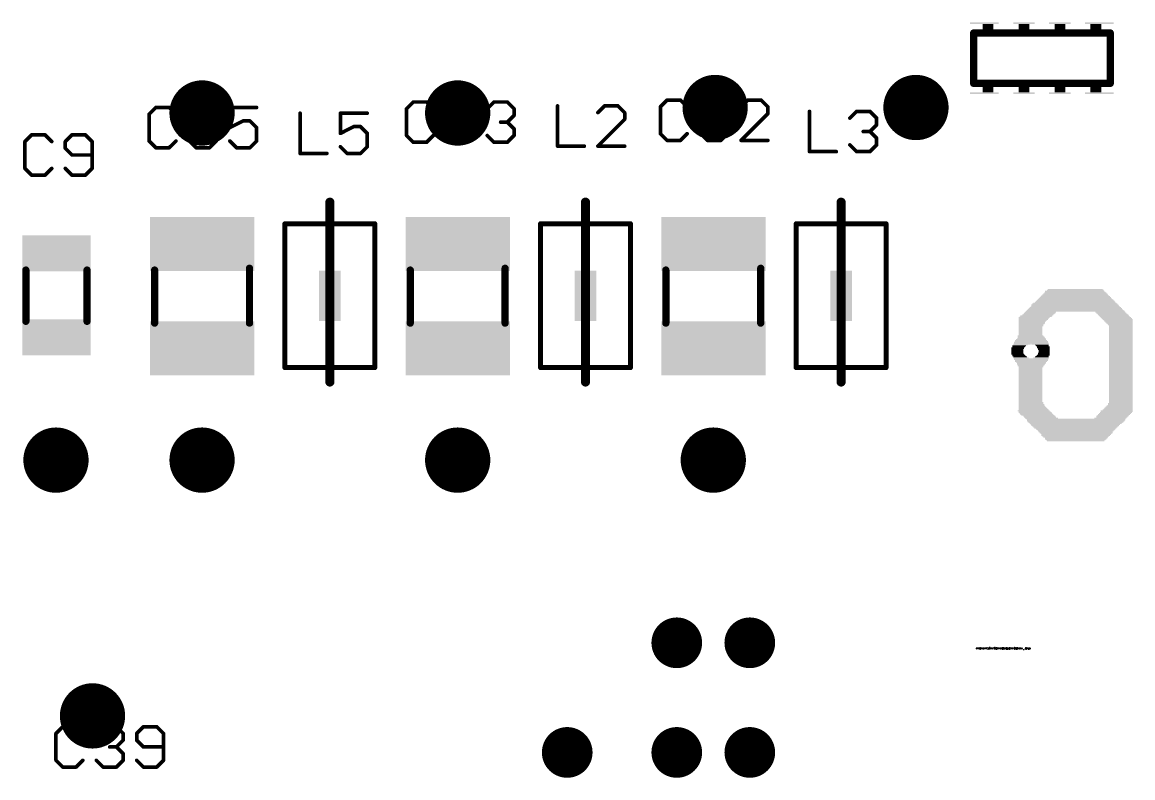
# Model space of a CAD drawing. Extents: x -2.4 to 65.5, y -2.3 to 59.9.
# Drawn here: x 15.66 to 31.11, y 8.79 to 19.3 of the extents above; entities that cross this region are included whole.
import ezdxf

# ---------------------------------------------------------------- set-up
doc = ezdxf.new("R2010")
doc.units = 0
for name, color, linetype in [('18', 94, 'CONTINUOUS'), ('21', 251, 'CONTINUOUS'), ('25', 251, 'CONTINUOUS'), ('51', 251, 'CONTINUOUS')]:
    doc.layers.add(name, color=color, linetype=linetype)

# ---------------------------------------------------------------- blocks, each defined once
blk = doc.blocks.new('RECT')
blk.add_solid([(-0.5, -0.5), (0.5, -0.5), (-0.5, 0.5), (0.5, 0.5)])
blk = doc.blocks.new('ROUNDV')
at = {"const_width": 0.5}
blk.add_lwpolyline([(0, -0.25, 1), (0, 0.25, 1), (0, -0.25)], format="xyb", dxfattribs=at)

msp = doc.modelspace()

# ---------------------------------------------------------------- linework, layer by layer
at = {"layer": '21'}
for p, q in [((28.9306, 10.5791), (28.9475, 10.6045)), ((28.954, 10.6045), (28.954, 10.5791)), ((28.954, 10.5918), (28.9582, 10.596)), ((28.9582, 10.596), (28.9667, 10.596)), ((28.9667, 10.596), (28.9709, 10.5918)), ((28.9709, 10.5918), (28.9709, 10.5791)), ((28.9816, 10.596), (28.9774, 10.5918)), ((28.9774, 10.5918), (28.9774, 10.5833)), ((28.9774, 10.5833), (28.9816, 10.5791)), ((28.9901, 10.596), (28.9816, 10.596)), ((28.9816, 10.5791), (28.9901, 10.5791)), ((28.9943, 10.5918), (28.9901, 10.596)), ((28.9901, 10.5791), (28.9943, 10.5833)), ((28.9943, 10.5833), (28.9943, 10.5918)), ((29.0008, 10.5791), (29.0008, 10.596)), ((29.0008, 10.596), (29.005, 10.596)), ((29.005, 10.596), (29.0092, 10.5918)), ((29.0092, 10.5918), (29.0135, 10.596)), ((29.0092, 10.5918), (29.0092, 10.5791)), ((29.0135, 10.596), (29.0177, 10.5918)), ((29.0177, 10.5918), (29.0177, 10.5791)), ((29.0242, 10.5918), (29.0284, 10.596)), ((29.0242, 10.5833), (29.0242, 10.5918)), ((29.0411, 10.5876), (29.0242, 10.5876)), ((29.0284, 10.5791), (29.0242, 10.5833)), ((29.0284, 10.596), (29.0369, 10.596)), ((29.0369, 10.5791), (29.0284, 10.5791)), ((29.0369, 10.596), (29.0411, 10.5918)), ((29.0411, 10.5918), (29.0411, 10.5876)), ((29.0475, 10.5791), (29.0645, 10.6045)), ((29.0709, 10.5918), (29.0794, 10.5918)), ((29.0752, 10.6003), (29.0794, 10.6045)), ((29.0752, 10.5791), (29.0752, 10.6003)), ((29.0865, 10.596), (29.095, 10.6045)), ((29.0865, 10.5791), (29.1035, 10.5791)), ((29.095, 10.6045), (29.095, 10.5791)), ((29.1269, 10.6045), (29.1099, 10.6045)), ((29.1099, 10.6045), (29.1099, 10.5918)), ((29.1099, 10.5918), (29.1184, 10.596)), ((29.1141, 10.5791), (29.1099, 10.5833)), ((29.1226, 10.5791), (29.1141, 10.5791)), ((29.1184, 10.596), (29.1226, 10.596)), ((29.1226, 10.596), (29.1269, 10.5918)), ((29.1269, 10.5833), (29.1226, 10.5791)), ((29.1269, 10.5918), (29.1269, 10.5833)), ((29.1333, 10.6045), (29.1333, 10.5791)), ((29.1333, 10.5918), (29.1375, 10.596)), ((29.1375, 10.596), (29.146, 10.596)), ((29.146, 10.596), (29.1502, 10.5918)), ((29.1502, 10.5918), (29.1502, 10.5791)), ((29.1567, 10.5791), (29.1736, 10.6045)), ((29.1843, 10.6045), (29.1801, 10.6003)), ((29.1801, 10.6003), (29.1801, 10.596)), ((29.1801, 10.596), (29.1843, 10.5918)), ((29.1843, 10.5791), (29.1801, 10.5833)), ((29.1928, 10.6045), (29.1843, 10.6045)), ((29.1843, 10.5918), (29.1928, 10.5918)), ((29.1928, 10.5791), (29.1843, 10.5791)), ((29.197, 10.6003), (29.1928, 10.6045)), ((29.1928, 10.5918), (29.197, 10.5876)), ((29.197, 10.5833), (29.1928, 10.5791)), ((29.197, 10.5876), (29.197, 10.5833)), ((29.2077, 10.596), (29.2035, 10.5918)), ((29.2035, 10.5918), (29.2035, 10.5833)), ((29.2035, 10.5833), (29.2077, 10.5791)), ((29.2204, 10.596), (29.2077, 10.596)), ((29.2077, 10.5791), (29.2204, 10.5791)), ((29.2268, 10.6045), (29.2268, 10.5791)), ((29.2268, 10.5918), (29.2311, 10.596)), ((29.2311, 10.596), (29.2396, 10.596)), ((29.2396, 10.596), (29.2438, 10.5918)), ((29.2438, 10.5918), (29.2438, 10.5791)), ((29.2502, 10.5791), (29.2502, 10.596)), ((29.2502, 10.5876), (29.2587, 10.596)), ((29.2587, 10.596), (29.2629, 10.596)), ((29.2697, 10.5918), (29.274, 10.596)), ((29.2697, 10.5833), (29.2697, 10.5918)), ((29.2867, 10.5876), (29.2697, 10.5876)), ((29.274, 10.5791), (29.2697, 10.5833)), ((29.274, 10.596), (29.2824, 10.596)), ((29.2824, 10.5791), (29.274, 10.5791)), ((29.2824, 10.596), (29.2867, 10.5918)), ((29.2867, 10.5918), (29.2867, 10.5876)), ((29.2931, 10.596), (29.2973, 10.596)), ((29.2931, 10.5791), (29.3016, 10.5791)), ((29.2973, 10.6088), (29.2973, 10.6045)), ((29.2973, 10.596), (29.2973, 10.5791)), ((29.3087, 10.6045), (29.3087, 10.5791)), ((29.3214, 10.596), (29.3087, 10.596)), ((29.3087, 10.5791), (29.3214, 10.5791)), ((29.3256, 10.5918), (29.3214, 10.596)), ((29.3214, 10.5791), (29.3256, 10.5833)), ((29.3256, 10.5833), (29.3256, 10.5918)), ((29.3321, 10.596), (29.3406, 10.596)), ((29.3363, 10.6003), (29.3363, 10.5833)), ((29.3363, 10.5833), (29.3406, 10.5791)), ((29.3477, 10.596), (29.3519, 10.596)), ((29.3477, 10.5791), (29.3561, 10.5791)), ((29.3519, 10.6088), (29.3519, 10.6045)), ((29.3519, 10.596), (29.3519, 10.5791)), ((29.3633, 10.5918), (29.3675, 10.596)), ((29.3675, 10.5876), (29.3633, 10.5918)), ((29.3633, 10.5791), (29.376, 10.5791)), ((29.3675, 10.596), (29.3802, 10.596)), ((29.376, 10.5876), (29.3675, 10.5876)), ((29.3802, 10.5833), (29.376, 10.5876)), ((29.376, 10.5791), (29.3802, 10.5833)), ((29.3909, 10.596), (29.3867, 10.5918)), ((29.3867, 10.5918), (29.3867, 10.5833)), ((29.3867, 10.5833), (29.3909, 10.5791)), ((29.4036, 10.596), (29.3909, 10.596)), ((29.3909, 10.5791), (29.4036, 10.5791)), ((29.41, 10.6045), (29.41, 10.5791)), ((29.41, 10.5918), (29.4143, 10.596)), ((29.4143, 10.596), (29.4227, 10.596)), ((29.4227, 10.596), (29.427, 10.5918)), ((29.427, 10.5918), (29.427, 10.5791)), ((29.4334, 10.5791), (29.4504, 10.6045)), ((29.461, 10.6045), (29.4568, 10.6003)), ((29.4568, 10.6003), (29.4568, 10.5833)), ((29.4568, 10.5833), (29.461, 10.5791)), ((29.4695, 10.6045), (29.461, 10.6045)), ((29.461, 10.5791), (29.4695, 10.5791)), ((29.4738, 10.6003), (29.4695, 10.6045)), ((29.4695, 10.5791), (29.4738, 10.5833)), ((29.4738, 10.5833), (29.4738, 10.6003)), ((29.4802, 10.6045), (29.4844, 10.6045)), ((29.4802, 10.5791), (29.4887, 10.5791)), ((29.4844, 10.6045), (29.4844, 10.5791)), ((29.4958, 10.596), (29.5, 10.596)), ((29.4958, 10.5791), (29.5043, 10.5791)), ((29.5, 10.6088), (29.5, 10.6045)), ((29.5, 10.596), (29.5, 10.5791)), ((29.5114, 10.5791), (29.5114, 10.596)), ((29.5114, 10.596), (29.5156, 10.596)), ((29.5156, 10.596), (29.5199, 10.5918)), ((29.5199, 10.5918), (29.5241, 10.596)), ((29.5199, 10.5918), (29.5199, 10.5791)), ((29.5241, 10.596), (29.5283, 10.5918)), ((29.5283, 10.5918), (29.5283, 10.5791)), ((29.5348, 10.5918), (29.539, 10.596)), ((29.5348, 10.5833), (29.5348, 10.5918)), ((29.5517, 10.5876), (29.5348, 10.5876)), ((29.539, 10.5791), (29.5348, 10.5833)), ((29.539, 10.596), (29.5475, 10.596)), ((29.5475, 10.5791), (29.539, 10.5791)), ((29.5475, 10.596), (29.5517, 10.5918)), ((29.5517, 10.5918), (29.5517, 10.5876)), ((29.5582, 10.596), (29.5751, 10.5791)), ((29.5582, 10.5791), (29.5751, 10.596)), ((29.5815, 10.5749), (29.5985, 10.5749)), ((29.6049, 10.5791), (29.6049, 10.5833)), ((29.6049, 10.5833), (29.6092, 10.5833)), ((29.6092, 10.5791), (29.6049, 10.5791)), ((29.6092, 10.5833), (29.6092, 10.5791)), ((29.6166, 10.6045), (29.6166, 10.5791)), ((29.6293, 10.596), (29.6166, 10.596)), ((29.6166, 10.5791), (29.6293, 10.5791)), ((29.6336, 10.5918), (29.6293, 10.596)), ((29.6293, 10.5791), (29.6336, 10.5833)), ((29.6336, 10.5833), (29.6336, 10.5918)), ((29.64, 10.5791), (29.64, 10.596)), ((29.64, 10.596), (29.6442, 10.596)), ((29.6442, 10.596), (29.6485, 10.5918)), ((29.6485, 10.5918), (29.6527, 10.596)), ((29.6485, 10.5918), (29.6485, 10.5791)), ((29.6527, 10.596), (29.657, 10.5918)), ((29.657, 10.5918), (29.657, 10.5791)), ((29.6634, 10.5706), (29.6634, 10.596)), ((29.6634, 10.596), (29.6761, 10.596)), ((29.6761, 10.5791), (29.6634, 10.5791)), ((29.6761, 10.596), (29.6803, 10.5918)), ((29.6803, 10.5833), (29.6761, 10.5791)), ((29.6803, 10.5918), (29.6803, 10.5833))]:
    msp.add_line(p, q, dxfattribs=at)
at = {"layer": '21', "const_width": 0.07}
for points in [[(19.314, 14.494), (19.314, 16.494)], [(20.564, 16.494), (20.564, 14.494)], [(22.87, 14.494), (22.87, 16.494)], [(24.12, 16.494), (24.12, 14.494)], [(26.426, 14.494), (26.426, 16.494)], [(27.676, 16.494), (27.676, 14.494)]]:
    msp.add_lwpolyline(points, dxfattribs=at)
at = {"layer": '21', "const_width": 0.035}
for points in [[(19.3315, 16.494, 1), (19.2965, 16.494)], [(20.5815, 16.494, 1), (20.5465, 16.494)], [(22.8875, 16.494, 1), (22.8525, 16.494)], [(24.1375, 16.494, 1), (24.1025, 16.494)], [(26.4435, 16.494, 1), (26.4085, 16.494)], [(27.6935, 16.494, 1), (27.6585, 16.494)], [(19.2965, 14.494, 1), (19.3315, 14.494)], [(20.5465, 14.494, 1), (20.5815, 14.494)], [(22.8525, 14.494, 1), (22.8875, 14.494)], [(24.1025, 14.494, 1), (24.1375, 14.494)], [(26.4085, 14.494, 1), (26.4435, 14.494)], [(27.6585, 14.494, 1), (27.6935, 14.494)]]:
    msp.add_lwpolyline(points, format="xyb", dxfattribs=at)
at = {"layer": '25', "const_width": 0.0508}
for points in [[(24.6296, 18.2123), (24.5364, 18.1191)], [(24.816, 18.2123), (24.6296, 18.2123)], [(24.9093, 18.1191), (24.816, 18.2123)], [(25.0977, 18.1191), (25.1909, 18.2123)], [(25.1909, 18.2123), (25.3773, 18.2123)], [(25.3773, 18.2123), (25.4706, 18.1191)], [(25.7522, 18.2123), (25.659, 18.1191)], [(25.9387, 18.2123), (25.7522, 18.2123)], [(26.0319, 18.1191), (25.9387, 18.2123)], [(17.5176, 18.1107), (17.4244, 18.0175)], [(17.704, 18.1107), (17.5176, 18.1107)], [(17.7973, 18.0175), (17.704, 18.1107)], [(17.9857, 18.0175), (18.0789, 18.1107)], [(18.0789, 18.1107), (18.2653, 18.1107)], [(18.2653, 18.1107), (18.3586, 18.0175)], [(18.9199, 18.1107), (18.547, 18.1107)], [(18.547, 18.1107), (18.547, 17.831)], [(21.099, 18.1869), (21.0058, 18.0937)], [(21.0058, 18.0937), (21.0058, 17.7208)], [(21.2854, 18.1869), (21.099, 18.1869)], [(21.3787, 18.0937), (21.2854, 18.1869)], [(21.5671, 18.0937), (21.6603, 18.1869)], [(21.6603, 18.1869), (21.8467, 18.1869)], [(21.8467, 18.1869), (21.94, 18.0937)], [(21.94, 18.0937), (21.94, 18.0005)], [(22.1284, 18.0937), (22.2216, 18.1869)], [(22.2216, 18.1869), (22.4081, 18.1869)], [(22.4081, 18.1869), (22.5013, 18.0937)], [(22.5013, 18.0937), (22.5013, 18.0005)], [(23.106, 18.1326), (23.106, 17.5733)], [(23.7605, 18.1326), (23.6673, 18.0394)], [(23.9469, 18.1326), (23.7605, 18.1326)], [(24.0402, 18.0394), (23.9469, 18.1326)], [(24.5364, 18.1191), (24.5364, 17.7462)], [(25.4706, 18.1191), (25.4706, 18.0259)], [(26.0319, 18.0259), (26.0319, 18.1191)], [(26.6112, 18.0564), (26.6112, 17.4971)], [(27.1725, 17.9632), (27.2657, 18.0564)], [(27.2657, 18.0564), (27.4521, 18.0564)], [(27.4521, 18.0564), (27.5454, 17.9632)], [(17.4244, 18.0175), (17.4244, 17.6446)], [(18.3586, 17.9243), (18.2653, 17.831)], [(18.3586, 18.0175), (18.3586, 17.9243)], [(18.547, 17.831), (18.7334, 17.9243)], [(18.7334, 17.9243), (18.8267, 17.9243)], [(18.8267, 17.9243), (18.9199, 17.831)], [(19.5246, 18.031), (19.5246, 17.4717)], [(20.4588, 18.031), (20.0859, 18.031)], [(20.0859, 18.031), (20.0859, 17.7513)], [(21.8467, 17.9072), (21.7535, 17.9072)], [(21.94, 18.0005), (21.8467, 17.9072)], [(21.8467, 17.9072), (21.94, 17.814)], [(22.4081, 17.9072), (22.3148, 17.9072)], [(22.5013, 18.0005), (22.4081, 17.9072)], [(22.4081, 17.9072), (22.5013, 17.814)], [(23.6673, 17.5733), (24.0402, 17.9461)], [(24.0402, 17.9461), (24.0402, 18.0394)], [(25.3773, 17.9326), (25.2841, 17.9326)], [(25.4706, 18.0259), (25.3773, 17.9326)], [(25.3773, 17.9326), (25.4706, 17.8394)], [(25.659, 17.653), (26.0319, 18.0259)], [(27.5454, 17.9632), (27.5454, 17.8699)], [(18.2653, 17.831), (18.1721, 17.831)], [(18.2653, 17.831), (18.3586, 17.7378)], [(18.9199, 17.831), (18.9199, 17.6446)], [(20.0859, 17.7513), (20.2723, 17.8446)], [(20.2723, 17.8446), (20.3655, 17.8446)], [(20.3655, 17.8446), (20.4588, 17.7513)], [(20.4588, 17.7513), (20.4588, 17.5649)], [(21.94, 17.814), (21.94, 17.7208)], [(22.5013, 17.814), (22.5013, 17.7208)], [(24.5364, 17.7462), (24.6296, 17.653)], [(24.816, 17.653), (24.9093, 17.7462)], [(25.1909, 17.653), (25.0977, 17.7462)], [(25.4706, 17.7462), (25.3773, 17.653)], [(25.4706, 17.8394), (25.4706, 17.7462)], [(27.4521, 17.7767), (27.3589, 17.7767)], [(27.5454, 17.8699), (27.4521, 17.7767)], [(27.4521, 17.7767), (27.5454, 17.6835)], [(15.7904, 17.7297), (15.6972, 17.6365)], [(15.6972, 17.6365), (15.6972, 17.2636)], [(15.9768, 17.7297), (15.7904, 17.7297)], [(16.0701, 17.6365), (15.9768, 17.7297)], [(16.3517, 17.7297), (16.2585, 17.6365)], [(16.2585, 17.6365), (16.2585, 17.5433)], [(16.5381, 17.7297), (16.3517, 17.7297)], [(16.6314, 17.6365), (16.5381, 17.7297)], [(16.6314, 17.2636), (16.6314, 17.6365)], [(17.4244, 17.6446), (17.5176, 17.5514)], [(17.704, 17.5514), (17.7973, 17.6446)], [(18.0789, 17.5514), (17.9857, 17.6446)], [(18.3586, 17.6446), (18.2653, 17.5514)], [(18.3586, 17.7378), (18.3586, 17.6446)], [(18.6402, 17.5514), (18.547, 17.6446)], [(18.9199, 17.6446), (18.8267, 17.5514)], [(21.0058, 17.7208), (21.099, 17.6276)], [(21.099, 17.6276), (21.2854, 17.6276)], [(21.2854, 17.6276), (21.3787, 17.7208)], [(21.6603, 17.6276), (21.5671, 17.7208)], [(21.8467, 17.6276), (21.6603, 17.6276)], [(21.94, 17.7208), (21.8467, 17.6276)], [(22.2216, 17.6276), (22.1284, 17.7208)], [(22.4081, 17.6276), (22.2216, 17.6276)], [(22.5013, 17.7208), (22.4081, 17.6276)], [(24.6296, 17.653), (24.816, 17.653)], [(25.3773, 17.653), (25.1909, 17.653)], [(26.0319, 17.653), (25.659, 17.653)], [(27.2657, 17.4971), (27.1725, 17.5903)], [(27.5454, 17.5903), (27.4521, 17.4971)], [(27.5454, 17.6835), (27.5454, 17.5903)], [(16.2585, 17.5433), (16.3517, 17.45)], [(16.3517, 17.45), (16.6314, 17.45)], [(17.5176, 17.5514), (17.704, 17.5514)], [(18.2653, 17.5514), (18.0789, 17.5514)], [(18.8267, 17.5514), (18.6402, 17.5514)], [(19.5246, 17.4717), (19.8974, 17.4717)], [(20.1791, 17.4717), (20.0859, 17.5649)], [(20.3655, 17.4717), (20.1791, 17.4717)], [(20.4588, 17.5649), (20.3655, 17.4717)], [(23.106, 17.5733), (23.4789, 17.5733)], [(24.0402, 17.5733), (23.6673, 17.5733)], [(26.6112, 17.4971), (26.984, 17.4971)], [(27.4521, 17.4971), (27.2657, 17.4971)], [(15.6972, 17.2636), (15.7904, 17.1704)], [(15.7904, 17.1704), (15.9768, 17.1704)], [(15.9768, 17.1704), (16.0701, 17.2636)], [(16.2585, 17.2636), (16.3517, 17.1704)], [(16.3517, 17.1704), (16.5381, 17.1704)], [(16.5381, 17.1704), (16.6314, 17.2636)], [(16.2222, 9.5001), (16.129, 9.4069)], [(16.129, 9.4069), (16.129, 9.034)], [(16.4086, 9.5001), (16.2222, 9.5001)], [(16.5019, 9.4069), (16.4086, 9.5001)], [(16.6903, 9.4069), (16.7835, 9.5001)], [(16.7835, 9.5001), (16.9699, 9.5001)], [(16.9699, 9.5001), (17.0632, 9.4069)], [(17.0632, 9.4069), (17.0632, 9.3137)], [(17.3448, 9.5001), (17.2516, 9.4069)], [(17.2516, 9.4069), (17.2516, 9.3137)], [(17.5313, 9.5001), (17.3448, 9.5001)], [(17.6245, 9.4069), (17.5313, 9.5001)], [(17.6245, 9.034), (17.6245, 9.4069)], [(17.0632, 9.3137), (16.9699, 9.2204)], [(17.2516, 9.3137), (17.3448, 9.2204)], [(16.9699, 9.2204), (16.8767, 9.2204)], [(16.9699, 9.2204), (17.0632, 9.1272)], [(17.0632, 9.1272), (17.0632, 9.034)], [(17.3448, 9.2204), (17.6245, 9.2204)], [(16.129, 9.034), (16.2222, 8.9408)], [(16.2222, 8.9408), (16.4086, 8.9408)], [(16.4086, 8.9408), (16.5019, 9.034)], [(16.7835, 8.9408), (16.6903, 9.034)], [(16.9699, 8.9408), (16.7835, 8.9408)], [(17.0632, 9.034), (16.9699, 8.9408)], [(17.2516, 9.034), (17.3448, 8.9408)], [(17.3448, 8.9408), (17.5313, 8.9408)], [(17.5313, 8.9408), (17.6245, 9.034)]]:
    msp.add_lwpolyline(points, dxfattribs=at)
at = {"layer": '25', "const_width": 0.0254}
for points in [[(24.6296, 18.225, 1), (24.6296, 18.1996)], [(24.6386, 18.2033, 1), (24.6206, 18.2213)], [(24.825, 18.2213, 1), (24.8071, 18.2033)], [(24.816, 18.1996, 1), (24.816, 18.225)], [(25.1909, 18.225, 1), (25.1909, 18.1996)], [(25.1999, 18.2033, 1), (25.1819, 18.2213)], [(25.3863, 18.2213, 1), (25.3684, 18.2033)], [(25.3773, 18.1996, 1), (25.3773, 18.225)], [(25.7522, 18.225, 1), (25.7522, 18.1996)], [(25.7612, 18.2033, 1), (25.7433, 18.2213)], [(25.9476, 18.2213, 1), (25.9297, 18.2033)], [(25.9387, 18.1996, 1), (25.9387, 18.225)], [(17.5176, 18.1234, 1), (17.5176, 18.098)], [(17.5266, 18.1017, 1), (17.5086, 18.1197)], [(17.713, 18.1197, 1), (17.6951, 18.1017)], [(17.704, 18.098, 1), (17.704, 18.1234)], [(18.0789, 18.1234, 1), (18.0789, 18.098)], [(18.0879, 18.1017, 1), (18.0699, 18.1197)], [(18.2743, 18.1197, 1), (18.2564, 18.1017)], [(18.2653, 18.098, 1), (18.2653, 18.1234)], [(18.547, 18.1234, 1), (18.547, 18.098)], [(18.5597, 18.1107, 1), (18.5343, 18.1107)], [(18.9199, 18.098, 1), (18.9199, 18.1234)], [(21.0185, 18.0937, 1), (20.9931, 18.0937)], [(20.9968, 18.1026, 1), (21.0148, 18.0847)], [(21.099, 18.1996, 1), (21.099, 18.1742)], [(21.108, 18.1779, 1), (21.09, 18.1959)], [(21.2944, 18.1959, 1), (21.2765, 18.1779)], [(21.2854, 18.1742, 1), (21.2854, 18.1996)], [(21.3697, 18.0847, 1), (21.3876, 18.1026)], [(21.5581, 18.1026, 1), (21.5761, 18.0847)], [(21.6603, 18.1996, 1), (21.6603, 18.1742)], [(21.6693, 18.1779, 1), (21.6513, 18.1959)], [(21.8557, 18.1959, 1), (21.8378, 18.1779)], [(21.8467, 18.1742, 1), (21.8467, 18.1996)], [(21.9527, 18.0937, 1), (21.9273, 18.0937)], [(21.931, 18.0847, 1), (21.9489, 18.1026)], [(22.1194, 18.1026, 1), (22.1374, 18.0847)], [(22.2216, 18.1996, 1), (22.2216, 18.1742)], [(22.2306, 18.1779, 1), (22.2127, 18.1959)], [(22.417, 18.1959, 1), (22.3991, 18.1779)], [(22.4081, 18.1742, 1), (22.4081, 18.1996)], [(22.514, 18.0937, 1), (22.4886, 18.0937)], [(22.4923, 18.0847, 1), (22.5102, 18.1026)], [(23.1187, 18.1326, 1), (23.0933, 18.1326)], [(23.7605, 18.1453, 1), (23.7605, 18.1199)], [(23.7695, 18.1236, 1), (23.7515, 18.1416)], [(23.9559, 18.1416, 1), (23.938, 18.1236)], [(23.9469, 18.1199, 1), (23.9469, 18.1453)], [(24.5491, 18.1191, 1), (24.5237, 18.1191)], [(24.5274, 18.128, 1), (24.5454, 18.1101)], [(24.9003, 18.1101, 1), (24.9182, 18.128)], [(25.0887, 18.128, 1), (25.1067, 18.1101)], [(25.4833, 18.1191, 1), (25.4579, 18.1191)], [(25.4616, 18.1101, 1), (25.4795, 18.128)], [(25.65, 18.128, 1), (25.668, 18.1101)], [(26.0446, 18.1191, 1), (26.0192, 18.1191)], [(26.0229, 18.1101, 1), (26.0408, 18.128)], [(26.6239, 18.0564, 1), (26.5985, 18.0564)], [(27.2657, 18.0691, 1), (27.2657, 18.0437)], [(27.2747, 18.0474, 1), (27.2567, 18.0654)], [(27.4611, 18.0654, 1), (27.4432, 18.0474)], [(27.4521, 18.0437, 1), (27.4521, 18.0691)], [(17.4371, 18.0175, 1), (17.4117, 18.0175)], [(17.4154, 18.0264, 1), (17.4334, 18.0085)], [(17.7883, 18.0085, 1), (17.8062, 18.0264)], [(17.9767, 18.0264, 1), (17.9947, 18.0085)], [(18.3713, 18.0175, 1), (18.3459, 18.0175)], [(18.3459, 17.9243, 1), (18.3713, 17.9243)], [(18.3496, 18.0085, 1), (18.3675, 18.0264)], [(18.3675, 17.9153, 1), (18.3496, 17.9332)], [(18.7334, 17.9369, 1), (18.7334, 17.9116)], [(18.7391, 17.9129, 1), (18.7278, 17.9356)], [(18.8356, 17.9332, 1), (18.8177, 17.9153)], [(18.8267, 17.9116, 1), (18.8267, 17.9369)], [(19.5373, 18.031, 1), (19.5119, 18.031)], [(20.0859, 18.0437, 1), (20.0859, 18.0183)], [(20.0986, 18.031, 1), (20.0732, 18.031)], [(20.4588, 18.0183, 1), (20.4588, 18.0437)], [(21.7535, 17.9199, 1), (21.7535, 17.8945)], [(21.8557, 17.9162, 1), (21.8378, 17.8983)], [(21.8378, 17.9162, 1), (21.8557, 17.8983)], [(21.8467, 17.8945, 1), (21.8467, 17.9199)], [(21.9273, 18.0005, 1), (21.9527, 18.0005)], [(21.9489, 17.9915, 1), (21.931, 18.0094)], [(22.3148, 17.9199, 1), (22.3148, 17.8945)], [(22.417, 17.9162, 1), (22.3991, 17.8983)], [(22.3991, 17.9162, 1), (22.417, 17.8983)], [(22.4081, 17.8945, 1), (22.4081, 17.9199)], [(22.4886, 18.0005, 1), (22.514, 18.0005)], [(22.5102, 17.9915, 1), (22.4923, 18.0094)], [(23.6583, 18.0483, 1), (23.6763, 18.0304)], [(24.0529, 18.0394, 1), (24.0275, 18.0394)], [(24.0275, 17.9461, 1), (24.0529, 17.9461)], [(24.0312, 18.0304, 1), (24.0491, 18.0483)], [(24.0491, 17.9372, 1), (24.0312, 17.9551)], [(25.2841, 17.9453, 1), (25.2841, 17.9199)], [(25.3863, 17.9416, 1), (25.3684, 17.9237)], [(25.3684, 17.9416, 1), (25.3863, 17.9237)], [(25.3773, 17.9199, 1), (25.3773, 17.9453)], [(25.4579, 18.0259, 1), (25.4833, 18.0259)], [(25.4795, 18.0169, 1), (25.4616, 18.0348)], [(26.0192, 18.0259, 1), (26.0446, 18.0259)], [(26.0408, 18.0169, 1), (26.0229, 18.0348)], [(27.1635, 17.9721, 1), (27.1815, 17.9542)], [(27.5581, 17.9632, 1), (27.5327, 17.9632)], [(27.5364, 17.9542, 1), (27.5543, 17.9721)], [(18.1721, 17.8437, 1), (18.1721, 17.8183)], [(18.2743, 17.84, 1), (18.2564, 17.8221)], [(18.2564, 17.84, 1), (18.2743, 17.8221)], [(18.2653, 17.8183, 1), (18.2653, 17.8437)], [(18.5413, 17.8424, 1), (18.5527, 17.8197)], [(18.5343, 17.831, 1), (18.5597, 17.831)], [(18.9326, 17.831, 1), (18.9072, 17.831)], [(18.9109, 17.8221, 1), (18.9288, 17.84)], [(20.0802, 17.7627, 1), (20.0916, 17.74)], [(20.2723, 17.8573, 1), (20.2723, 17.8319)], [(20.278, 17.8332, 1), (20.2667, 17.8559)], [(20.3745, 17.8535, 1), (20.3566, 17.8356)], [(20.3655, 17.8319, 1), (20.3655, 17.8573)], [(20.4715, 17.7513, 1), (20.4461, 17.7513)], [(20.4498, 17.7424, 1), (20.4677, 17.7603)], [(21.9527, 17.814, 1), (21.9273, 17.814)], [(21.931, 17.805, 1), (21.9489, 17.823)], [(22.514, 17.814, 1), (22.4886, 17.814)], [(22.4923, 17.805, 1), (22.5102, 17.823)], [(24.5454, 17.7552, 1), (24.5274, 17.7372)], [(24.9182, 17.7372, 1), (24.9003, 17.7552)], [(25.1067, 17.7552, 1), (25.0887, 17.7372)], [(25.4833, 17.8394, 1), (25.4579, 17.8394)], [(25.4616, 17.8304, 1), (25.4795, 17.8484)], [(25.4795, 17.7372, 1), (25.4616, 17.7552)], [(27.3589, 17.7894, 1), (27.3589, 17.764)], [(27.4611, 17.7857, 1), (27.4432, 17.7678)], [(27.4432, 17.7857, 1), (27.4611, 17.7678)], [(27.4521, 17.764, 1), (27.4521, 17.7894)], [(27.5327, 17.8699, 1), (27.5581, 17.8699)], [(27.5543, 17.861, 1), (27.5364, 17.8789)], [(15.7099, 17.6365, 1), (15.6845, 17.6365)], [(15.6882, 17.6454, 1), (15.7062, 17.6275)], [(15.7904, 17.7424, 1), (15.7904, 17.717)], [(15.7994, 17.7207, 1), (15.7814, 17.7387)], [(15.9858, 17.7387, 1), (15.9679, 17.7207)], [(15.9768, 17.717, 1), (15.9768, 17.7424)], [(16.0611, 17.6275, 1), (16.079, 17.6454)], [(16.2712, 17.6365, 1), (16.2458, 17.6365)], [(16.2495, 17.6454, 1), (16.2675, 17.6275)], [(16.3517, 17.7424, 1), (16.3517, 17.717)], [(16.3607, 17.7207, 1), (16.3427, 17.7387)], [(16.5471, 17.7387, 1), (16.5292, 17.7207)], [(16.5381, 17.717, 1), (16.5381, 17.7424)], [(16.6441, 17.6365, 1), (16.6187, 17.6365)], [(16.6224, 17.6275, 1), (16.6403, 17.6454)], [(17.4334, 17.6536, 1), (17.4154, 17.6356)], [(17.4117, 17.6446, 1), (17.4371, 17.6446)], [(17.8062, 17.6356, 1), (17.7883, 17.6536)], [(17.9947, 17.6536, 1), (17.9767, 17.6356)], [(18.3713, 17.7378, 1), (18.3459, 17.7378)], [(18.3459, 17.6446, 1), (18.3713, 17.6446)], [(18.3496, 17.7288, 1), (18.3675, 17.7468)], [(18.3675, 17.6356, 1), (18.3496, 17.6536)], [(18.556, 17.6536, 1), (18.538, 17.6356)], [(18.9072, 17.6446, 1), (18.9326, 17.6446)], [(18.9288, 17.6356, 1), (18.9109, 17.6536)], [(20.0732, 17.7513, 1), (20.0986, 17.7513)], [(21.0148, 17.7298, 1), (20.9968, 17.7118)], [(20.9931, 17.7208, 1), (21.0185, 17.7208)], [(21.099, 17.6403, 1), (21.099, 17.6149)], [(21.09, 17.6186, 1), (21.108, 17.6366)], [(21.2765, 17.6366, 1), (21.2944, 17.6186)], [(21.2854, 17.6149, 1), (21.2854, 17.6403)], [(21.3876, 17.7118, 1), (21.3697, 17.7298)], [(21.5761, 17.7298, 1), (21.5581, 17.7118)], [(21.6603, 17.6403, 1), (21.6603, 17.6149)], [(21.6513, 17.6186, 1), (21.6693, 17.6366)], [(21.8378, 17.6366, 1), (21.8557, 17.6186)], [(21.8467, 17.6149, 1), (21.8467, 17.6403)], [(21.9273, 17.7208, 1), (21.9527, 17.7208)], [(21.9489, 17.7118, 1), (21.931, 17.7298)], [(22.1374, 17.7298, 1), (22.1194, 17.7118)], [(22.2216, 17.6403, 1), (22.2216, 17.6149)], [(22.2127, 17.6186, 1), (22.2306, 17.6366)], [(22.3991, 17.6366, 1), (22.417, 17.6186)], [(22.4081, 17.6149, 1), (22.4081, 17.6403)], [(22.4886, 17.7208, 1), (22.514, 17.7208)], [(22.5102, 17.7118, 1), (22.4923, 17.7298)], [(24.5237, 17.7462, 1), (24.5491, 17.7462)], [(24.6296, 17.6657, 1), (24.6296, 17.6403)], [(24.6206, 17.644, 1), (24.6386, 17.662)], [(24.8071, 17.662, 1), (24.825, 17.644)], [(24.816, 17.6403, 1), (24.816, 17.6657)], [(25.1909, 17.6657, 1), (25.1909, 17.6403)], [(25.1819, 17.644, 1), (25.1999, 17.662)], [(25.3684, 17.662, 1), (25.3863, 17.644)], [(25.3773, 17.6403, 1), (25.3773, 17.6657)], [(25.4579, 17.7462, 1), (25.4833, 17.7462)], [(25.659, 17.6657, 1), (25.659, 17.6403)], [(25.65, 17.662, 1), (25.668, 17.644)], [(26.0319, 17.6403, 1), (26.0319, 17.6657)], [(27.1815, 17.5993, 1), (27.1635, 17.5813)], [(27.5581, 17.6835, 1), (27.5327, 17.6835)], [(27.5364, 17.6745, 1), (27.5543, 17.6925)], [(27.5543, 17.5813, 1), (27.5364, 17.5993)], [(16.2675, 17.5522, 1), (16.2495, 17.5343)], [(16.2458, 17.5433, 1), (16.2712, 17.5433)], [(16.3517, 17.4627, 1), (16.3517, 17.4373)], [(16.3427, 17.4411, 1), (16.3607, 17.459)], [(16.6314, 17.4373, 1), (16.6314, 17.4627)], [(17.5176, 17.5641, 1), (17.5176, 17.5387)], [(17.5086, 17.5424, 1), (17.5266, 17.5604)], [(17.6951, 17.5604, 1), (17.713, 17.5424)], [(17.704, 17.5387, 1), (17.704, 17.5641)], [(18.0789, 17.5641, 1), (18.0789, 17.5387)], [(18.0699, 17.5424, 1), (18.0879, 17.5604)], [(18.2564, 17.5604, 1), (18.2743, 17.5424)], [(18.2653, 17.5387, 1), (18.2653, 17.5641)], [(18.6402, 17.5641, 1), (18.6402, 17.5387)], [(18.6313, 17.5424, 1), (18.6492, 17.5604)], [(18.8177, 17.5604, 1), (18.8356, 17.5424)], [(18.8267, 17.5387, 1), (18.8267, 17.5641)], [(19.5246, 17.4844, 1), (19.5246, 17.459)], [(19.5119, 17.4717, 1), (19.5373, 17.4717)], [(19.8974, 17.459, 1), (19.8974, 17.4844)], [(20.0949, 17.5739, 1), (20.0769, 17.5559)], [(20.1791, 17.4844, 1), (20.1791, 17.459)], [(20.1701, 17.4627, 1), (20.1881, 17.4807)], [(20.3566, 17.4807, 1), (20.3745, 17.4627)], [(20.3655, 17.459, 1), (20.3655, 17.4844)], [(20.4461, 17.5649, 1), (20.4715, 17.5649)], [(20.4677, 17.5559, 1), (20.4498, 17.5739)], [(23.106, 17.586, 1), (23.106, 17.5606)], [(23.0933, 17.5733, 1), (23.1187, 17.5733)], [(23.4789, 17.5606, 1), (23.4789, 17.586)], [(23.6673, 17.586, 1), (23.6673, 17.5606)], [(23.6583, 17.5823, 1), (23.6763, 17.5643)], [(24.0402, 17.5606, 1), (24.0402, 17.586)], [(26.6112, 17.5098, 1), (26.6112, 17.4844)], [(26.5985, 17.4971, 1), (26.6239, 17.4971)], [(26.984, 17.4844, 1), (26.984, 17.5098)], [(27.2657, 17.5098, 1), (27.2657, 17.4844)], [(27.2567, 17.4881, 1), (27.2747, 17.5061)], [(27.4432, 17.5061, 1), (27.4611, 17.4881)], [(27.4521, 17.4844, 1), (27.4521, 17.5098)], [(27.5327, 17.5903, 1), (27.5581, 17.5903)], [(15.7062, 17.2726, 1), (15.6882, 17.2546)], [(15.6845, 17.2636, 1), (15.7099, 17.2636)], [(15.7904, 17.1831, 1), (15.7904, 17.1577)], [(15.7814, 17.1614, 1), (15.7994, 17.1794)], [(15.9679, 17.1794, 1), (15.9858, 17.1614)], [(15.9768, 17.1577, 1), (15.9768, 17.1831)], [(16.079, 17.2546, 1), (16.0611, 17.2726)], [(16.2675, 17.2726, 1), (16.2495, 17.2546)], [(16.3517, 17.1831, 1), (16.3517, 17.1577)], [(16.3427, 17.1614, 1), (16.3607, 17.1794)], [(16.5292, 17.1794, 1), (16.5471, 17.1614)], [(16.5381, 17.1577, 1), (16.5381, 17.1831)], [(16.6187, 17.2636, 1), (16.6441, 17.2636)], [(16.6403, 17.2546, 1), (16.6224, 17.2726)], [(16.1417, 9.4069, 1), (16.1163, 9.4069)], [(16.12, 9.4158, 1), (16.138, 9.3979)], [(16.2222, 9.5128, 1), (16.2222, 9.4874)], [(16.2312, 9.4911, 1), (16.2132, 9.5091)], [(16.4176, 9.5091, 1), (16.3997, 9.4911)], [(16.4086, 9.4874, 1), (16.4086, 9.5128)], [(16.4929, 9.3979, 1), (16.5108, 9.4158)], [(16.6813, 9.4158, 1), (16.6993, 9.3979)], [(16.7835, 9.5128, 1), (16.7835, 9.4874)], [(16.7925, 9.4911, 1), (16.7745, 9.5091)], [(16.9789, 9.5091, 1), (16.961, 9.4911)], [(16.9699, 9.4874, 1), (16.9699, 9.5128)], [(17.0759, 9.4069, 1), (17.0505, 9.4069)], [(17.0542, 9.3979, 1), (17.0721, 9.4158)], [(17.2643, 9.4069, 1), (17.2389, 9.4069)], [(17.2426, 9.4158, 1), (17.2606, 9.3979)], [(17.3448, 9.5128, 1), (17.3448, 9.4874)], [(17.3538, 9.4911, 1), (17.3359, 9.5091)], [(17.5402, 9.5091, 1), (17.5223, 9.4911)], [(17.5313, 9.4874, 1), (17.5313, 9.5128)], [(17.6372, 9.4069, 1), (17.6118, 9.4069)], [(17.6155, 9.3979, 1), (17.6334, 9.4158)], [(17.0505, 9.3137, 1), (17.0759, 9.3137)], [(17.0721, 9.3047, 1), (17.0542, 9.3226)], [(17.2606, 9.3226, 1), (17.2426, 9.3047)], [(17.2389, 9.3137, 1), (17.2643, 9.3137)], [(16.8767, 9.2331, 1), (16.8767, 9.2077)], [(16.9789, 9.2294, 1), (16.961, 9.2115)], [(16.961, 9.2294, 1), (16.9789, 9.2115)], [(16.9699, 9.2077, 1), (16.9699, 9.2331)], [(17.0759, 9.1272, 1), (17.0505, 9.1272)], [(17.0542, 9.1182, 1), (17.0721, 9.1362)], [(17.3448, 9.2331, 1), (17.3448, 9.2077)], [(17.3359, 9.2115, 1), (17.3538, 9.2294)], [(17.6245, 9.2077, 1), (17.6245, 9.2331)], [(16.138, 9.043, 1), (16.12, 9.025)], [(16.1163, 9.034, 1), (16.1417, 9.034)], [(16.2222, 8.9535, 1), (16.2222, 8.9281)], [(16.2132, 8.9318, 1), (16.2312, 8.9498)], [(16.3997, 8.9498, 1), (16.4176, 8.9318)], [(16.4086, 8.9281, 1), (16.4086, 8.9535)], [(16.5108, 9.025, 1), (16.4929, 9.043)], [(16.6993, 9.043, 1), (16.6813, 9.025)], [(16.7835, 8.9535, 1), (16.7835, 8.9281)], [(16.7745, 8.9318, 1), (16.7925, 8.9498)], [(16.961, 8.9498, 1), (16.9789, 8.9318)], [(16.9699, 8.9281, 1), (16.9699, 8.9535)], [(17.0505, 9.034, 1), (17.0759, 9.034)], [(17.0721, 9.025, 1), (17.0542, 9.043)], [(17.2606, 9.043, 1), (17.2426, 9.025)], [(17.3448, 8.9535, 1), (17.3448, 8.9281)], [(17.3359, 8.9318, 1), (17.3538, 8.9498)], [(17.5223, 8.9498, 1), (17.5402, 8.9318)], [(17.5313, 8.9281, 1), (17.5313, 8.9535)], [(17.6118, 9.034, 1), (17.6372, 9.034)], [(17.6334, 9.025, 1), (17.6155, 9.043)]]:
    msp.add_lwpolyline(points, format="xyb", dxfattribs=at)
at = {"layer": '51'}
for points, const_width in [([(28.895, 18.446), (28.895, 19.146)], 0.1016), ([(28.895, 19.146), (30.795, 19.146)], 0.1016), ([(30.795, 19.146), (30.795, 18.446)], 0.1016), ([(30.795, 18.446), (28.895, 18.446)], 0.1016), ([(19.939, 16.794), (19.939, 14.294)], 0.127), ([(23.495, 16.794), (23.495, 14.294)], 0.127), ([(27.051, 16.794), (27.051, 14.294)], 0.127), ([(19.314, 16.494), (20.564, 16.494)], 0.07), ([(22.87, 16.494), (24.12, 16.494)], 0.07), ([(26.426, 16.494), (27.676, 16.494)], 0.07), ([(18.821, 15.875), (18.821, 15.113)], 0.1016), ([(22.377, 15.875), (22.377, 15.113)], 0.1016), ([(25.933, 15.875), (25.933, 15.113)], 0.1016), ([(15.71, 15.85), (15.71, 15.138)], 0.1016), ([(16.561, 15.85), (16.561, 15.138)], 0.1016), ([(17.501, 15.85), (17.501, 15.113)], 0.1016), ([(21.057, 15.85), (21.057, 15.113)], 0.1016), ([(24.613, 15.85), (24.613, 15.113)], 0.1016), ([(20.564, 14.494), (19.314, 14.494)], 0.07), ([(24.12, 14.494), (22.87, 14.494)], 0.07), ([(27.676, 14.494), (26.426, 14.494)], 0.07)]:
    msp.add_lwpolyline(points, dxfattribs=dict(at, const_width=const_width))
for points, const_width in [([(28.9204, 19.146, 1), (28.8696, 19.146)], 0.0508), ([(28.895, 19.1714, 1), (28.895, 19.1206)], 0.0508), ([(30.8204, 19.146, 1), (30.7696, 19.146)], 0.0508), ([(30.795, 19.1206, 1), (30.795, 19.1714)], 0.0508), ([(28.895, 18.4714, 1), (28.895, 18.4206)], 0.0508), ([(28.8696, 18.446, 1), (28.9204, 18.446)], 0.0508), ([(30.7696, 18.446, 1), (30.8204, 18.446)], 0.0508), ([(30.795, 18.4206, 1), (30.795, 18.4714)], 0.0508), ([(19.9707, 16.794, 1), (19.9073, 16.794)], 0.0635), ([(23.5267, 16.794, 1), (23.4633, 16.794)], 0.0635), ([(27.0828, 16.794, 1), (27.0193, 16.794)], 0.0635), ([(19.314, 16.5115, 1), (19.314, 16.4765)], 0.035), ([(20.564, 16.4765, 1), (20.564, 16.5115)], 0.035), ([(22.87, 16.5115, 1), (22.87, 16.4765)], 0.035), ([(24.12, 16.4765, 1), (24.12, 16.5115)], 0.035), ([(26.426, 16.5115, 1), (26.426, 16.4765)], 0.035), ([(27.676, 16.4765, 1), (27.676, 16.5115)], 0.035), ([(18.8464, 15.875, 1), (18.7956, 15.875)], 0.0508), ([(22.4024, 15.875, 1), (22.3516, 15.875)], 0.0508), ([(25.9584, 15.875, 1), (25.9076, 15.875)], 0.0508), ([(15.7354, 15.85, 1), (15.6846, 15.85)], 0.0508), ([(16.5864, 15.85, 1), (16.5356, 15.85)], 0.0508), ([(17.5264, 15.85, 1), (17.4756, 15.85)], 0.0508), ([(21.0824, 15.85, 1), (21.0316, 15.85)], 0.0508), ([(24.6384, 15.85, 1), (24.5876, 15.85)], 0.0508), ([(15.6846, 15.138, 1), (15.7354, 15.138)], 0.0508), ([(16.5356, 15.138, 1), (16.5864, 15.138)], 0.0508), ([(17.4756, 15.113, 1), (17.5264, 15.113)], 0.0508), ([(18.7956, 15.113, 1), (18.8464, 15.113)], 0.0508), ([(21.0316, 15.113, 1), (21.0824, 15.113)], 0.0508), ([(22.3516, 15.113, 1), (22.4024, 15.113)], 0.0508), ([(24.5876, 15.113, 1), (24.6384, 15.113)], 0.0508), ([(25.9076, 15.113, 1), (25.9584, 15.113)], 0.0508), ([(19.314, 14.5115, 1), (19.314, 14.4765)], 0.035), ([(20.564, 14.4765, 1), (20.564, 14.5115)], 0.035), ([(22.87, 14.5115, 1), (22.87, 14.4765)], 0.035), ([(24.12, 14.4765, 1), (24.12, 14.5115)], 0.035), ([(26.426, 14.5115, 1), (26.426, 14.4765)], 0.035), ([(27.676, 14.4765, 1), (27.676, 14.5115)], 0.035), ([(19.9073, 14.294, 1), (19.9707, 14.294)], 0.0635), ([(23.4633, 14.294, 1), (23.5267, 14.294)], 0.0635), ([(27.0193, 14.294, 1), (27.0828, 14.294)], 0.0635)]:
    msp.add_lwpolyline(points, format="xyb", dxfattribs=dict(at, const_width=const_width))

# ---------------------------------------------------------------- block references
at = {"layer": '18'}
for p, xscale, yscale in [((25.2984, 18.1102), 0.908, 0.908), ((28.0924, 18.1102), 0.908, 0.908), ((18.161, 18.034), 0.908, 0.908), ((21.717, 18.034), 0.908, 0.908), ((16.129, 13.208), 0.908, 0.908), ((18.161, 13.208), 0.908, 0.908), ((21.717, 13.208), 0.908, 0.908), ((25.273, 13.208), 0.908, 0.908), ((24.765, 10.668), 0.7048, 0.7048), ((25.781, 10.668), 0.7048, 0.7048), ((16.637, 9.652), 0.908, 0.908), ((23.241, 9.144), 0.7048, 0.7048), ((24.765, 9.144), 0.7048, 0.7048), ((25.781, 9.144), 0.7048, 0.7048)]:
    msp.add_blockref('ROUNDV', p, dxfattribs=dict(at, xscale=xscale, yscale=yscale))
at = {"layer": '21', "xscale": 0.7001, "yscale": 0.3001, "rotation": 270}
for p in [(19.9391, 15.4939), (23.4951, 15.4939), (27.0511, 15.4939)]:
    msp.add_blockref('RECT', p, dxfattribs=at)
at = {"layer": '21', "yscale": 0.0127}
for p, xscale in [((30.3086, 15.4559), 1.016), ((30.3086, 15.4686), 0.9906), ((30.3086, 15.4813), 0.9652), ((30.3086, 15.494), 0.9398), ((30.3086, 15.5067), 0.9144), ((30.3086, 15.5194), 0.889), ((30.3086, 15.5321), 0.8636), ((30.3022, 15.5575), 0.8255), ((30.3086, 15.5448), 0.8382), ((30.3086, 15.5702), 0.7874), ((30.3086, 15.5829), 0.762), ((30.3086, 15.2908), 1.3462), ((30.3086, 15.3035), 1.3208), ((30.3086, 15.3162), 1.2954), ((30.3086, 15.3289), 1.27), ((30.3086, 15.3416), 1.2446), ((30.3022, 15.367), 1.2065), ((30.3086, 15.3543), 1.2192), ((30.3022, 15.3797), 1.1811), ((30.3022, 15.3924), 1.1557), ((30.3086, 15.4051), 1.1176), ((30.3086, 15.4178), 1.0922), ((30.3086, 15.4305), 1.0668), ((30.3086, 15.4432), 1.0414), ((29.737, 15.1892), 0.4318), ((29.7307, 15.1765), 0.4191), ((29.718, 15.1511), 0.3937), ((29.7244, 15.1638), 0.4064), ((29.7117, 15.1384), 0.381), ((29.7561, 15.2019), 0.4445), ((29.7688, 15.2146), 0.4445), ((29.7879, 15.2273), 0.4318), ((29.8006, 15.24), 0.4318), ((29.8133, 15.2527), 0.4318), ((29.826, 15.2654), 0.4318), ((30.3086, 15.2781), 1.3716), ((30.7975, 15.2654), 0.4191), ((30.8102, 15.2527), 0.4191), ((30.8229, 15.24), 0.4191), ((30.8356, 15.2273), 0.4191), ((30.8483, 15.2146), 0.4191), ((30.861, 15.2019), 0.4191), ((30.8737, 15.1892), 0.4191), ((30.8864, 15.1765), 0.4191), ((30.8991, 15.1638), 0.4191), ((30.9055, 15.1511), 0.4064), ((30.9118, 15.1384), 0.3937), ((29.6989, 15.1003), 0.3556), ((29.6926, 15.0876), 0.3429), ((29.6926, 15.0749), 0.3429), ((29.7053, 15.1257), 0.3683), ((29.7053, 15.113), 0.3683), ((29.6863, 15.0622), 0.3302), ((29.6863, 15.0495), 0.3302), ((29.6863, 15.0368), 0.3302), ((29.6863, 15.0241), 0.3302), ((29.6863, 15.0114), 0.3302), ((29.6863, 14.9987), 0.3302), ((29.6863, 14.986), 0.3302), ((30.9182, 15.1257), 0.381), ((30.9245, 15.113), 0.3683), ((30.9309, 15.1003), 0.3556), ((30.9372, 15.0876), 0.3429), ((30.9436, 15.0749), 0.3302), ((30.9436, 15.0622), 0.3302), ((30.9436, 15.0495), 0.3302), ((30.9436, 15.0368), 0.3302), ((30.9436, 15.0241), 0.3302), ((30.9436, 15.0114), 0.3302), ((30.9436, 14.9987), 0.3302), ((30.9436, 14.986), 0.3302), ((29.6926, 14.8463), 0.4699), ((29.6989, 14.8336), 0.4826), ((29.6926, 14.8717), 0.4445), ((29.6989, 14.859), 0.4572), ((29.6926, 14.8844), 0.4191), ((29.6989, 14.8971), 0.4064), ((29.6926, 14.9225), 0.3683), ((29.6989, 14.9098), 0.381), ((29.6863, 14.9352), 0.3556), ((29.6863, 14.9733), 0.3302), ((29.6863, 14.9606), 0.3302), ((29.6863, 14.9479), 0.3302), ((30.9436, 14.9733), 0.3302), ((30.9436, 14.9606), 0.3302), ((30.9436, 14.9479), 0.3302), ((30.9436, 14.9352), 0.3302), ((30.9436, 14.9225), 0.3302), ((30.9436, 14.9098), 0.3302), ((30.9436, 14.8971), 0.3302), ((30.9436, 14.8844), 0.3302), ((30.9436, 14.8717), 0.3302), ((30.9436, 14.859), 0.3302), ((30.9436, 14.8463), 0.3302), ((30.9436, 14.8336), 0.3302), ((29.5084, 14.7701), 0.1778), ((29.5084, 14.7574), 0.1778), ((29.5021, 14.7447), 0.1651), ((29.5021, 14.732), 0.1651), ((29.5021, 14.7193), 0.1651), ((29.5021, 14.7066), 0.1651), ((29.5021, 14.6939), 0.1651), ((29.5084, 14.6812), 0.1778), ((29.5275, 14.7955), 0.1905), ((29.5212, 14.7828), 0.1778), ((29.5656, 14.8209), 0.2413), ((29.5465, 14.8082), 0.2032), ((29.8196, 14.8209), 0.2413), ((29.845, 14.8082), 0.1905), ((29.8514, 14.7955), 0.1778), ((29.8641, 14.7828), 0.1778), ((29.8641, 14.7701), 0.1778), ((29.8704, 14.7574), 0.1651), ((29.8704, 14.7447), 0.1651), ((29.8704, 14.6939), 0.1651), ((29.8704, 14.6812), 0.1651), ((29.8768, 14.732), 0.1524), ((29.8768, 14.7193), 0.1524), ((29.8768, 14.7066), 0.1524), ((30.9436, 14.8209), 0.3302), ((30.9436, 14.8082), 0.3302), ((30.9436, 14.7955), 0.3302), ((30.9436, 14.7828), 0.3302), ((30.9436, 14.7701), 0.3302), ((30.9436, 14.7574), 0.3302), ((30.9436, 14.7447), 0.3302), ((30.9436, 14.732), 0.3302), ((30.9436, 14.7193), 0.3302), ((30.9436, 14.7066), 0.3302), ((30.9436, 14.6939), 0.3302), ((30.9436, 14.6812), 0.3302), ((29.5275, 14.6558), 0.1905), ((29.5212, 14.6685), 0.1778), ((29.5402, 14.6431), 0.1905), ((29.5529, 14.6304), 0.2159), ((29.6989, 14.6177), 0.4826), ((29.6926, 14.605), 0.4699), ((29.6989, 14.5923), 0.4572), ((29.6926, 14.5796), 0.4445), ((29.6926, 14.5669), 0.4191), ((29.6989, 14.5542), 0.4064), ((29.6926, 14.5415), 0.3937), ((29.6926, 14.5288), 0.3683), ((29.8323, 14.6304), 0.2159), ((29.845, 14.6431), 0.1905), ((29.8514, 14.6558), 0.1778), ((29.8641, 14.6685), 0.1778), ((30.9436, 14.6685), 0.3302), ((30.9436, 14.6558), 0.3302), ((30.9436, 14.6431), 0.3302), ((30.9436, 14.6304), 0.3302), ((30.9436, 14.6177), 0.3302), ((30.9436, 14.605), 0.3302), ((30.9436, 14.5923), 0.3302), ((30.9436, 14.5796), 0.3302), ((30.9436, 14.5669), 0.3302), ((30.9436, 14.5542), 0.3302), ((30.9436, 14.5415), 0.3302), ((30.9436, 14.5288), 0.3302), ((29.6863, 14.5161), 0.3556), ((29.6926, 14.5034), 0.3429), ((29.6863, 14.4907), 0.3302), ((29.6863, 14.478), 0.3302), ((29.6863, 14.4653), 0.3302), ((29.6863, 14.4526), 0.3302), ((29.6863, 14.4399), 0.3302), ((29.6863, 14.4272), 0.3302), ((29.6863, 14.4145), 0.3302), ((29.6863, 14.4018), 0.3302), ((29.6863, 14.3891), 0.3302), ((29.6863, 14.3764), 0.3302), ((29.6863, 14.3637), 0.3302), ((30.9436, 14.5161), 0.3302), ((30.9436, 14.5034), 0.3302), ((30.9436, 14.4907), 0.3302), ((30.9436, 14.478), 0.3302), ((30.9436, 14.4653), 0.3302), ((30.9436, 14.4526), 0.3302), ((30.9436, 14.4399), 0.3302), ((30.9436, 14.4272), 0.3302), ((30.9436, 14.4145), 0.3302), ((30.9436, 14.4018), 0.3302), ((30.9436, 14.3891), 0.3302), ((30.9436, 14.3764), 0.3302), ((30.9436, 14.3637), 0.3302), ((29.6863, 14.351), 0.3302), ((29.6863, 14.3383), 0.3302), ((29.6863, 14.3256), 0.3302), ((29.6863, 14.3129), 0.3302), ((29.6863, 14.3002), 0.3302), ((29.6863, 14.2875), 0.3302), ((29.6863, 14.2748), 0.3302), ((29.6863, 14.2621), 0.3302), ((29.6863, 14.2494), 0.3302), ((29.6863, 14.2367), 0.3302), ((29.6863, 14.224), 0.3302), ((29.6863, 14.2113), 0.3302), ((30.9436, 14.351), 0.3302), ((30.9436, 14.3383), 0.3302), ((30.9436, 14.3256), 0.3302), ((30.9436, 14.3129), 0.3302), ((30.9436, 14.3002), 0.3302), ((30.9436, 14.2875), 0.3302), ((30.9436, 14.2748), 0.3302), ((30.9436, 14.2621), 0.3302), ((30.9436, 14.2494), 0.3302), ((30.9436, 14.2367), 0.3302), ((30.9436, 14.224), 0.3302), ((30.9436, 14.2113), 0.3302), ((29.6863, 14.1986), 0.3302), ((29.6863, 14.1859), 0.3302), ((29.6863, 14.1732), 0.3302), ((29.6863, 14.1605), 0.3302), ((29.6863, 14.1478), 0.3302), ((29.6863, 14.1351), 0.3302), ((29.6863, 14.1224), 0.3302), ((29.6863, 14.1097), 0.3302), ((29.6863, 14.097), 0.3302), ((29.6863, 14.0843), 0.3302), ((29.6863, 14.0716), 0.3302), ((29.6863, 14.0589), 0.3302), ((30.9436, 14.1986), 0.3302), ((30.9436, 14.1859), 0.3302), ((30.9436, 14.1732), 0.3302), ((30.9436, 14.1605), 0.3302), ((30.9436, 14.1478), 0.3302), ((30.9436, 14.1351), 0.3302), ((30.9436, 14.1224), 0.3302), ((30.9436, 14.1097), 0.3302), ((30.9436, 14.097), 0.3302), ((30.9436, 14.0843), 0.3302), ((30.9436, 14.0716), 0.3302), ((30.9436, 14.0589), 0.3302), ((29.6926, 14.0081), 0.3429), ((29.6926, 13.9954), 0.3429), ((29.6989, 13.9827), 0.3556), ((29.6989, 13.97), 0.3556), ((29.718, 13.9319), 0.3937), ((29.7307, 13.9065), 0.4191), ((29.6863, 14.0462), 0.3302), ((29.6863, 14.0335), 0.3302), ((29.6863, 14.0208), 0.3302), ((29.7053, 13.9573), 0.3683), ((29.7117, 13.9446), 0.381), ((29.7244, 13.9192), 0.4064), ((30.8991, 13.9065), 0.4191), ((30.9055, 13.9192), 0.4064), ((30.9118, 13.9319), 0.3937), ((30.9182, 13.9446), 0.381), ((30.9245, 13.9573), 0.3683), ((30.9309, 13.97), 0.3556), ((30.9372, 13.9954), 0.3429), ((30.9372, 13.9827), 0.3429), ((30.9436, 14.0462), 0.3302), ((30.9436, 14.0335), 0.3302), ((30.9436, 14.0208), 0.3302), ((30.9436, 14.0081), 0.3302), ((29.7307, 13.8938), 0.4445), ((29.7434, 13.8811), 0.4445), ((29.7498, 13.8684), 0.4572), ((29.7625, 13.8557), 0.4572), ((29.7752, 13.843), 0.4572), ((29.7879, 13.8303), 0.4572), ((29.8069, 13.8176), 0.4445), ((29.8196, 13.8049), 0.4445), ((29.8387, 13.7922), 0.4572), ((30.3149, 13.7795), 1.3843), ((30.3213, 13.7668), 1.3716), ((30.3149, 13.7541), 1.3589), ((30.7975, 13.7922), 0.4445), ((30.8229, 13.8176), 0.4445), ((30.8166, 13.8049), 0.4318), ((30.8356, 13.8303), 0.4445), ((30.8483, 13.843), 0.4445), ((30.861, 13.8557), 0.4445), ((30.8737, 13.8684), 0.4445), ((30.8864, 13.8938), 0.4445), ((30.8864, 13.8811), 0.4445), ((30.3149, 13.7414), 1.3335), ((30.3149, 13.7287), 1.3081), ((30.3149, 13.716), 1.2827), ((30.3086, 13.7033), 1.2446), ((30.3086, 13.6906), 1.2192), ((30.3086, 13.6779), 1.1938), ((30.3086, 13.6652), 1.1684), ((30.3086, 13.6525), 1.143), ((30.3149, 13.6398), 1.1049), ((30.3149, 13.6271), 1.0795), ((30.3149, 13.6144), 1.0541), ((30.3149, 13.6017), 1.0287), ((30.3213, 13.589), 1.016), ((30.3213, 13.5763), 0.9906), ((30.3213, 13.5636), 0.9652), ((30.3149, 13.5509), 0.9525), ((30.3149, 13.5382), 0.9271), ((30.3149, 13.5255), 0.9017), ((30.3213, 13.5128), 0.8636), ((30.3149, 13.5001), 0.8509), ((30.3149, 13.4874), 0.8255), ((30.3149, 13.4747), 0.8001)]:
    msp.add_blockref('RECT', p, dxfattribs=dict(at, xscale=xscale))
at = {"layer": '51'}
for p, xscale, yscale in [((29.045, 19.2835), 0.4, 0.025), ((29.095, 19.2335), 0.15, 0.075), ((29.595, 19.2835), 0.3, 0.025), ((29.595, 19.2335), 0.15, 0.075), ((30.095, 19.2835), 0.3, 0.025), ((30.095, 19.2335), 0.15, 0.075), ((30.645, 19.2835), 0.4, 0.025), ((30.595, 19.2335), 0.15, 0.075)]:
    msp.add_blockref('RECT', p, dxfattribs=dict(at, xscale=xscale, yscale=yscale))
for p, xscale, yscale, rotation in [((29.095, 18.3585), 0.15, 0.075, 180), ((29.595, 18.3585), 0.15, 0.075, 180), ((30.095, 18.3585), 0.15, 0.075, 180), ((30.595, 18.3585), 0.15, 0.075, 180), ((29.045, 18.3085), 0.4, 0.025, 180), ((29.595, 18.3085), 0.3, 0.025, 180), ((30.095, 18.3085), 0.3, 0.025, 180), ((30.645, 18.3085), 0.4, 0.025, 180), ((18.1622, 16.2111), 0.7501, 1.4501, 270), ((21.7182, 16.2111), 0.7501, 1.4501, 270), ((25.2742, 16.2111), 0.7501, 1.4501, 270), ((16.1341, 16.0822), 0.5001, 0.95, 270), ((16.1341, 14.9138), 0.5001, 0.95, 270), ((18.1622, 14.7634), 0.7501, 1.4501, 270), ((21.7182, 14.7634), 0.7501, 1.4501, 270), ((25.2742, 14.7634), 0.7501, 1.4501, 270)]:
    msp.add_blockref('RECT', p, dxfattribs=dict(at, xscale=xscale, yscale=yscale, rotation=rotation))

doc.saveas('drawing.dxf')
